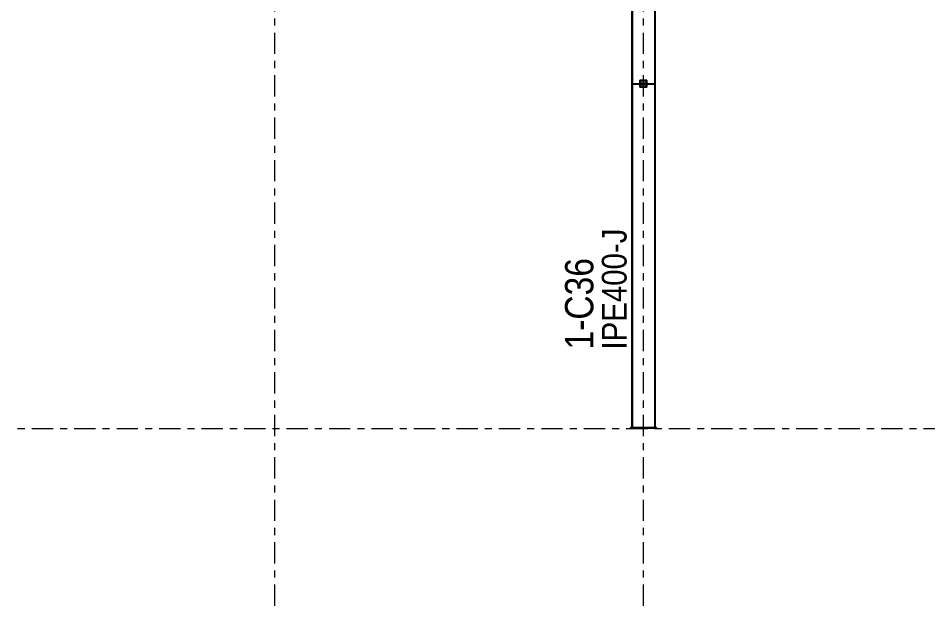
# Model space of a CAD drawing. Header units: millimetres. Extents: x -49 to 773, y -77 to 497.
# Drawn here: x 260 to 388.5, y 331.4 to 414.4 of the extents above; entities that cross this region are included whole.
import ezdxf

# ---------------------------------------------------------------- set-up
doc = ezdxf.new("R2010")
doc.units = ezdxf.units.MM
for name, pattern in [('XKITLINE00', [0]), ('XKITLINE02', [4, 2, -2]), ('XKITLINE03', [6, 3, -1, 1, -1])]:
    doc.linetypes.add(name, pattern=pattern)
for name, color, linetype, lineweight in [('Part', 2, 'Continuous', 0), ('PartMark', 7, 'Continuous', 0), ('S-grid', 1, 'Continuous', 0)]:
    doc.layers.add(name, color=color, linetype=linetype, lineweight=lineweight)
doc.styles.add('ARIAL', font='ARIAL.TTF')

# ---------------------------------------------------------------- blocks, each defined once
blk = doc.blocks.new('*A410')
at = {"layer": 'Part'}
h = blk.add_hatch(color=3, dxfattribs=at)
h.paths.add_polyline_path([(347.9, 404.74), (347.9, 405.57), (348.73, 405.57), (348.73, 404.74)], flags=17)
h.paths.add_polyline_path([(347.93, 405.54), (347.93, 404.77), (348.7, 404.77), (348.7, 405.54)])
blk = doc.blocks.new('*A1454')
at = {"layer": 'S-grid', "color": 1, "linetype": 'XKITLINE03', "lineweight": 0}
blk.add_line((57.91, 356.41), (570.36, 356.41), dxfattribs=at)
blk = doc.blocks.new('*A1736')
at = {"layer": 'S-grid', "color": 1, "linetype": 'XKITLINE03', "lineweight": 0}
blk.add_line((348.32, 331.35), (348.32, 479.95), dxfattribs=at)
at = {"layer": 'S-grid', "color": 3, "style": 'ARIAL', "width": 0.85}
blk.add_text('T', height=3, dxfattribs=at).set_placement((347.09, 480.95))
blk = doc.blocks.new('*A1737')
at = {"layer": 'S-grid', "color": 1, "linetype": 'XKITLINE03', "lineweight": 0}
blk.add_line((296.23, 331.35), (296.23, 479.95), dxfattribs=at)
at = {"layer": 'S-grid', "color": 3, "style": 'ARIAL', "width": 0.85}
blk.add_text('V3', height=3, dxfattribs=at).set_placement((293.78, 480.95))
blk = doc.blocks.new('*A1787')
at = {"layer": 'Part', "color": 2, "linetype": 'XKITLINE00', "lineweight": 0}
for p, q in [((346.65, 454.1), (349.98, 454.1)), ((346.76, 454.1), (346.76, 405.11)), ((349.87, 454.1), (349.87, 405.11)), ((346.65, 442.77), (346.65, 356.57)), ((349.98, 442.77), (349.98, 356.57)), ((346.76, 405.03), (346.76, 356.57)), ((349.87, 405.03), (349.87, 356.57))]:
    blk.add_line(p, q, dxfattribs=at)
at = {"layer": 'Part', "color": 7, "linetype": 'XKITLINE02', "lineweight": 0}
for p, q in [((346.65, 442.77), (346.65, 454.1)), ((349.98, 454.1), (349.98, 442.77)), ((346.76, 405.11), (346.76, 405.03)), ((349.87, 405.11), (349.87, 405.03)), ((349.98, 356.57), (346.65, 356.57))]:
    blk.add_line(p, q, dxfattribs=at)
blk = doc.blocks.new('*A1881')
at = {"layer": 'Part', "color": 2, "linetype": 'XKITLINE00', "lineweight": 0}
for p, q in [((350.15, 356.57), (346.48, 356.57)), ((346.48, 356.41), (346.48, 356.57)), ((350.15, 356.41), (346.48, 356.41)), ((350.15, 356.57), (350.15, 356.41))]:
    blk.add_line(p, q, dxfattribs=at)
blk = doc.blocks.new('*A1895')
at = {"layer": 'Part', "color": 2, "linetype": 'XKITLINE00', "lineweight": 0}
for p, q in [((347.9, 405.57), (347.9, 404.74)), ((347.9, 405.57), (348.73, 405.57)), ((347.93, 404.77), (347.93, 405.54)), ((347.93, 405.54), (348.7, 405.54)), ((348.7, 405.54), (348.7, 404.77)), ((348.73, 405.57), (348.73, 404.74)), ((348.73, 404.74), (347.9, 404.74)), ((348.7, 404.77), (347.93, 404.77))]:
    blk.add_line(p, q, dxfattribs=at)
blk = doc.blocks.new('*A1896')
at = {"layer": 'Part', "color": 7, "linetype": 'XKITLINE02', "lineweight": 0}
for p, q in [((348.73, 405.57), (347.9, 405.57)), ((347.9, 405.57), (347.9, 404.74)), ((347.93, 404.77), (347.93, 405.54)), ((347.93, 405.54), (348.7, 405.54)), ((348.7, 405.54), (348.7, 404.77)), ((348.73, 404.74), (348.73, 405.57)), ((347.9, 404.74), (348.73, 404.74)), ((348.7, 404.77), (347.93, 404.77))]:
    blk.add_line(p, q, dxfattribs=at)
blk = doc.blocks.new('*A1897')
at = {"layer": 'Part', "color": 2, "linetype": 'XKITLINE00', "lineweight": 0}
for p, q in [((347.82, 405.11), (346.76, 405.11)), ((346.76, 405.03), (346.76, 405.11)), ((347.82, 405.03), (346.76, 405.03)), ((349.87, 405.11), (348.82, 405.11)), ((349.87, 405.03), (348.82, 405.03)), ((349.87, 405.11), (349.87, 405.03))]:
    blk.add_line(p, q, dxfattribs=at)
at = {"layer": 'Part', "color": 7, "linetype": 'XKITLINE02', "lineweight": 0}
for p, q in [((346.88, 405.03), (346.88, 405.11)), ((348.82, 405.11), (347.82, 405.11)), ((348.82, 405.03), (347.82, 405.03)), ((349.75, 405.03), (349.75, 405.11))]:
    blk.add_line(p, q, dxfattribs=at)
blk = doc.blocks.new('*A1898')
at = {"layer": 'Part', "color": 7, "linetype": 'XKITLINE02', "lineweight": 0}
for p, q in [((347.82, 405.11), (347.82, 405.2)), ((347.82, 405.2), (348.82, 405.2)), ((348.82, 405.11), (347.82, 405.11)), ((348.82, 405.2), (348.82, 405.11))]:
    blk.add_line(p, q, dxfattribs=at)
blk = doc.blocks.new('*A1899')
at = {"layer": 'Part', "color": 2, "linetype": 'XKITLINE00', "lineweight": 0}
for p, q in [((348.82, 405.66), (347.82, 405.66)), ((347.82, 405.66), (347.82, 404.66)), ((348.82, 404.66), (348.82, 405.66)), ((347.82, 404.66), (348.82, 404.66))]:
    blk.add_line(p, q, dxfattribs=at)
blk = doc.blocks.new('*A1900')
at = {"layer": 'Part', "color": 7, "linetype": 'XKITLINE02', "lineweight": 0}
for p, q in [((349.87, 405.11), (346.76, 405.11)), ((346.76, 405.03), (346.76, 405.11)), ((349.87, 405.03), (346.76, 405.03)), ((346.88, 405.11), (346.88, 405.03)), ((349.75, 405.03), (349.75, 405.11)), ((349.87, 405.11), (349.87, 405.03))]:
    blk.add_line(p, q, dxfattribs=at)
blk = doc.blocks.new('*A1901')
at = {"layer": 'Part', "color": 7, "linetype": 'XKITLINE02', "lineweight": 0}
for p, q in [((347.82, 405.2), (347.82, 405.11)), ((348.82, 405.2), (347.82, 405.2)), ((347.82, 405.11), (348.82, 405.11)), ((348.82, 405.11), (348.82, 405.2))]:
    blk.add_line(p, q, dxfattribs=at)
blk = doc.blocks.new('*A1902')
at = {"layer": 'Part', "color": 7, "linetype": 'XKITLINE02', "lineweight": 0}
for p, q in [((347.82, 405.66), (348.82, 405.66)), ((347.82, 404.66), (347.82, 405.66)), ((348.82, 405.66), (348.82, 404.66)), ((348.82, 404.66), (347.82, 404.66))]:
    blk.add_line(p, q, dxfattribs=at)
blk = doc.blocks.new('*A2002')
at = {"layer": 'PartMark', "color": 7, "style": 'ARIAL', "width": 0.85}
blk.add_text('IPE400-J', height=3.5, rotation=90.0002, dxfattribs=at).set_placement((345.95, 367.57))
at = {"layer": 'PartMark', "color": 3, "style": 'ARIAL', "width": 0.85}
blk.add_text('1-C36', height=4, rotation=90.0002, dxfattribs=at).set_placement((341.25, 367.57))

msp = doc.modelspace()

# ---------------------------------------------------------------- block references
at = {"lineweight": 0}
for name in ['*A1737', '*A1736', '*A1787', '*A1897', '*A1900', '*A1899', '*A1902', '*A1898', '*A1901', '*A410', '*A1895', '*A1896', '*A2002', '*A1454', '*A1881']:
    msp.add_blockref(name, (0, 0), dxfattribs=at)

doc.saveas('drawing.dxf')
